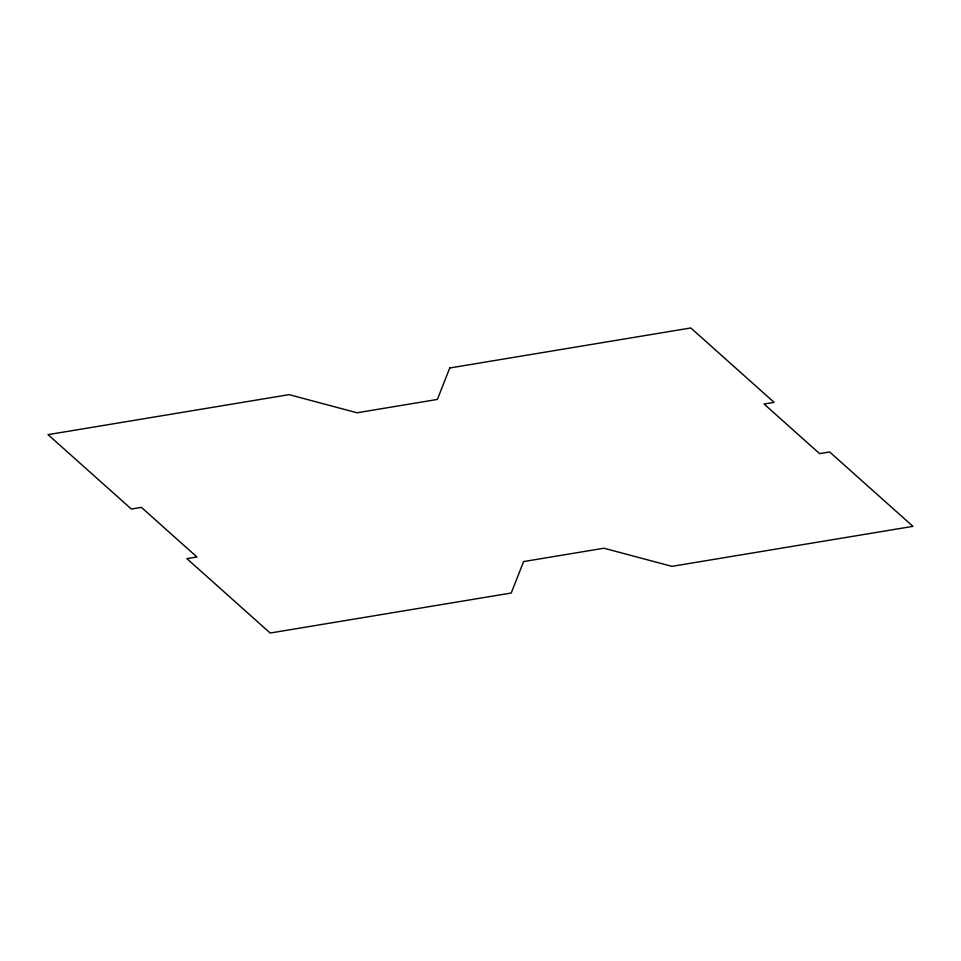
<?xml version="1.0" encoding="UTF-8"?>
<svg xmlns="http://www.w3.org/2000/svg" width="961" height="961" viewBox="0 0 961 961"><rect width="100%" height="100%" fill="white"/><g stroke="black" fill="none" stroke-linecap="round" stroke-linejoin="round"><path stroke-width="1.44" d="M449.772 367.979L437.375 399.44L357.024 412.774L289.081 394.647L48.05 434.648L131.357 509.042L141.399 507.372L196.933 556.972L186.89 558.641L270.185 633.035L511.228 593.021L523.625 561.56L603.976 548.226L671.919 566.353L912.95 526.352L829.643 451.958L819.601 453.628L764.067 404.028L774.11 402.359L690.815 327.965L449.772 367.979"/></g></svg>
